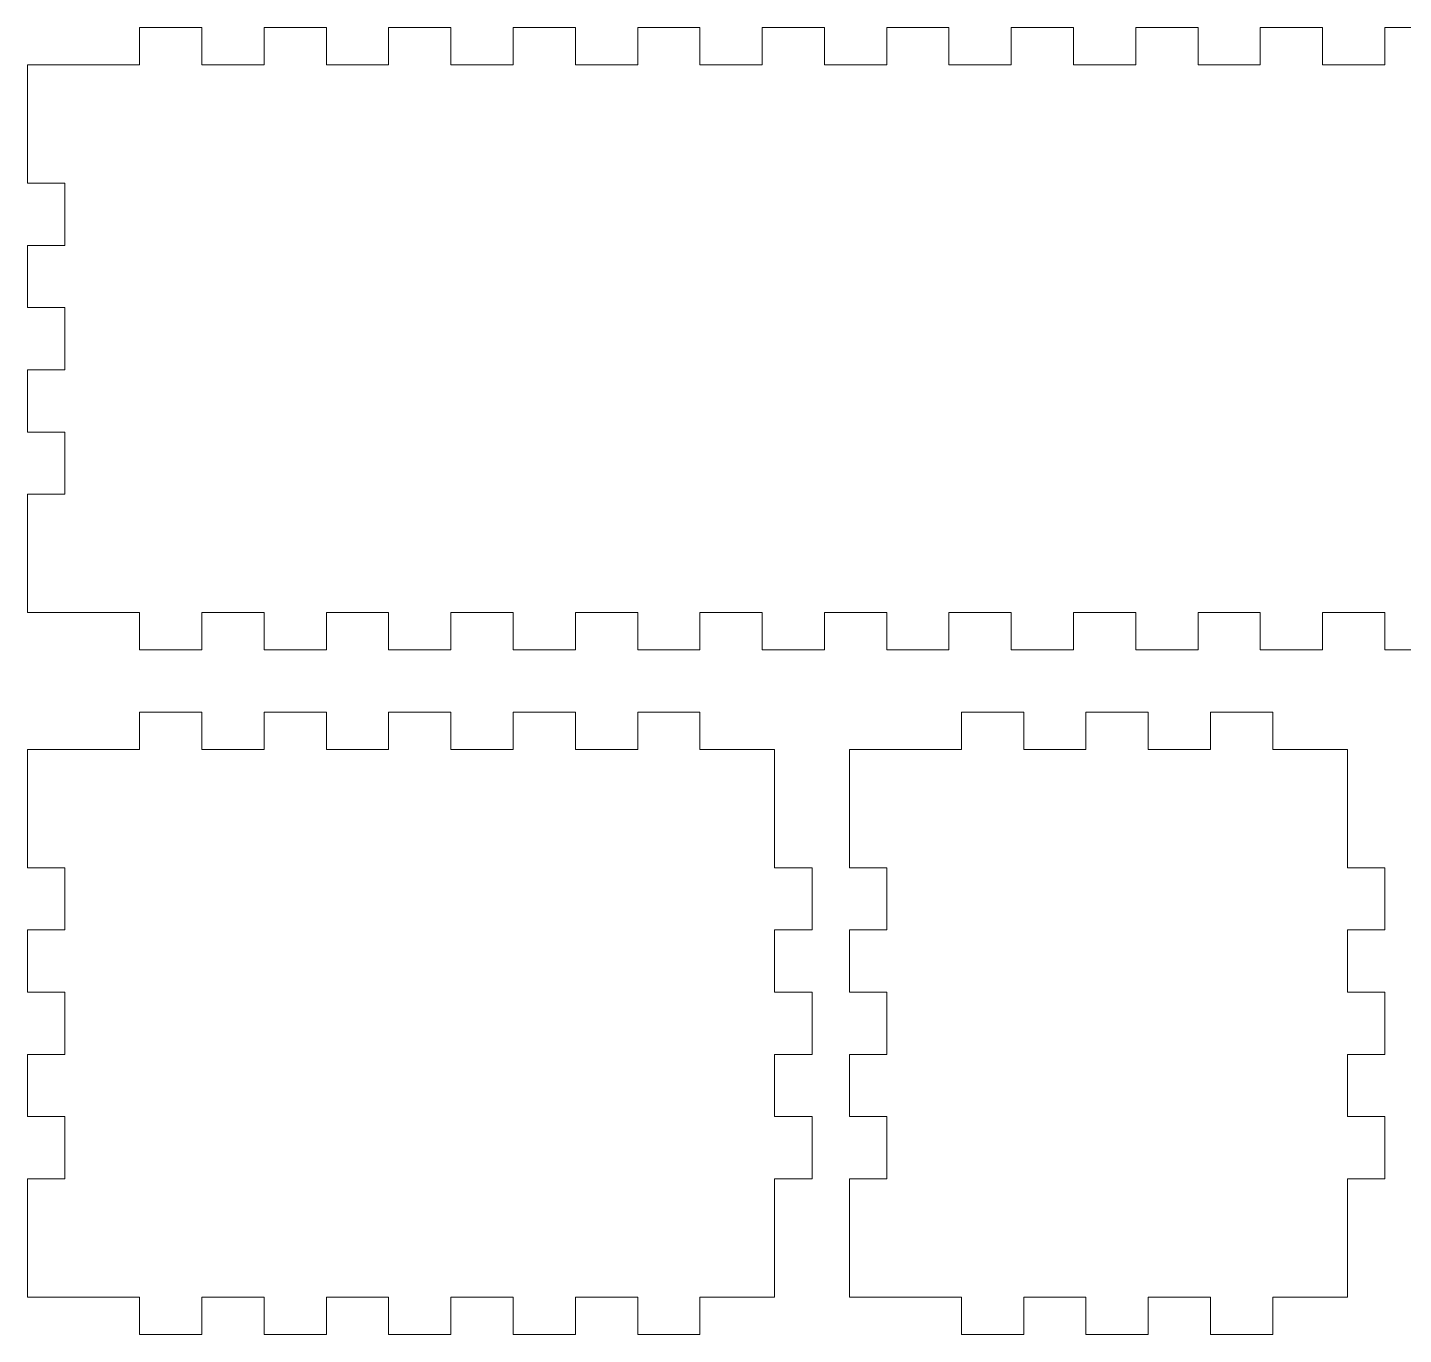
# Model space of a CAD drawing. Header units: centimetres. Extents: x -16 to 372, y -89 to 17.
# Drawn here: x -6.99 to 4.06, y 2.65 to 13.15 of the extents above; entities that cross this region are included whole.
import ezdxf

# ---------------------------------------------------------------- set-up
doc = ezdxf.new("R2010")
doc.units = ezdxf.units.CM
doc.header["$MEASUREMENT"] = 0
doc.layers.add('Capa 1', color=7, linetype='Continuous')

msp = doc.modelspace()

# ---------------------------------------------------------------- linework, layer by layer
at = {"layer": 'Capa 1', "color": 5, "lineweight": 9}
for points, knots in [([(-6.98762, 8.45257), (-6.98762, 8.45257), (-6.33762, 8.45257), (-6.33762, 8.45257), (-6.33762, 8.45257), (-6.33762, 8.45257), (-6.08762, 8.45257), (-6.08762, 8.45257), (-6.08762, 8.45257), (-6.08762, 8.45257), (-6.08762, 8.15257), (-6.08762, 8.15257), (-6.08762, 8.15257), (-6.08762, 8.15257), (-5.58762, 8.15257), (-5.58762, 8.15257), (-5.58762, 8.15257), (-5.58762, 8.15257), (-5.58762, 8.45257), (-5.58762, 8.45257), (-5.58762, 8.45257), (-5.58762, 8.45257), (-5.33762, 8.45257), (-5.33762, 8.45257), (-5.33762, 8.45257), (-5.33762, 8.45257), (-5.08762, 8.45257), (-5.08762, 8.45257), (-5.08762, 8.45257), (-5.08762, 8.45257), (-5.08762, 8.15257), (-5.08762, 8.15257), (-5.08762, 8.15257), (-5.08762, 8.15257), (-4.58762, 8.15257), (-4.58762, 8.15257), (-4.58762, 8.15257), (-4.58762, 8.15257), (-4.58762, 8.45257), (-4.58762, 8.45257), (-4.58762, 8.45257), (-4.58762, 8.45257), (-4.33762, 8.45257), (-4.33762, 8.45257), (-4.33762, 8.45257), (-4.33762, 8.45257), (-4.08762, 8.45257), (-4.08762, 8.45257), (-4.08762, 8.45257), (-4.08762, 8.45257), (-4.08762, 8.15257), (-4.08762, 8.15257), (-4.08762, 8.15257), (-4.08762, 8.15257), (-3.58762, 8.15257), (-3.58762, 8.15257), (-3.58762, 8.15257), (-3.58762, 8.15257), (-3.58762, 8.45257), (-3.58762, 8.45257), (-3.58762, 8.45257), (-3.58762, 8.45257), (-3.33762, 8.45257), (-3.33762, 8.45257), (-3.33762, 8.45257), (-3.33762, 8.45257), (-3.08762, 8.45257), (-3.08762, 8.45257), (-3.08762, 8.45257), (-3.08762, 8.45257), (-3.08762, 8.15257), (-3.08762, 8.15257), (-3.08762, 8.15257), (-3.08762, 8.15257), (-2.58762, 8.15257), (-2.58762, 8.15257), (-2.58762, 8.15257), (-2.58762, 8.15257), (-2.58762, 8.45257), (-2.58762, 8.45257), (-2.58762, 8.45257), (-2.58762, 8.45257), (-2.33762, 8.45257), (-2.33762, 8.45257), (-2.33762, 8.45257), (-2.33762, 8.45257), (-2.08762, 8.45257), (-2.08762, 8.45257), (-2.08762, 8.45257), (-2.08762, 8.45257), (-2.08762, 8.15257), (-2.08762, 8.15257), (-2.08762, 8.15257), (-2.08762, 8.15257), (-1.58762, 8.15257), (-1.58762, 8.15257), (-1.58762, 8.15257), (-1.58762, 8.15257), (-1.58762, 8.45257), (-1.58762, 8.45257), (-1.58762, 8.45257), (-1.58762, 8.45257), (-1.33762, 8.45257), (-1.33762, 8.45257), (-1.33762, 8.45257), (-1.33762, 8.45257), (-1.08762, 8.45257), (-1.08762, 8.45257), (-1.08762, 8.45257), (-1.08762, 8.45257), (-1.08762, 8.15257), (-1.08762, 8.15257), (-1.08762, 8.15257), (-1.08762, 8.15257), (-0.58762, 8.15257), (-0.58762, 8.15257), (-0.58762, 8.15257), (-0.58762, 8.15257), (-0.58762, 8.45257), (-0.58762, 8.45257), (-0.58762, 8.45257), (-0.58762, 8.45257), (-0.33762, 8.45257), (-0.33762, 8.45257), (-0.33762, 8.45257), (-0.33762, 8.45257), (-0.08762, 8.45257), (-0.08762, 8.45257), (-0.08762, 8.45257), (-0.08762, 8.45257), (-0.08762, 8.15257), (-0.08762, 8.15257), (-0.08762, 8.15257), (-0.08762, 8.15257), (0.41238, 8.15257), (0.41238, 8.15257), (0.41238, 8.15257), (0.41238, 8.15257), (0.41238, 8.45257), (0.41238, 8.45257), (0.41238, 8.45257), (0.41238, 8.45257), (0.66238, 8.45257), (0.66238, 8.45257), (0.66238, 8.45257), (0.66238, 8.45257), (0.91238, 8.45257), (0.91238, 8.45257), (0.91238, 8.45257), (0.91238, 8.45257), (0.91238, 8.15257), (0.91238, 8.15257), (0.91238, 8.15257), (0.91238, 8.15257), (1.41238, 8.15257), (1.41238, 8.15257), (1.41238, 8.15257), (1.41238, 8.15257), (1.41238, 8.45257), (1.41238, 8.45257), (1.41238, 8.45257), (1.41238, 8.45257), (1.66238, 8.45257), (1.66238, 8.45257), (1.66238, 8.45257), (1.66238, 8.45257), (1.91238, 8.45257), (1.91238, 8.45257), (1.91238, 8.45257), (1.91238, 8.45257), (1.91238, 8.15257), (1.91238, 8.15257), (1.91238, 8.15257), (1.91238, 8.15257), (2.41238, 8.15257), (2.41238, 8.15257), (2.41238, 8.15257), (2.41238, 8.15257), (2.41238, 8.45257), (2.41238, 8.45257), (2.41238, 8.45257), (2.41238, 8.45257), (2.66238, 8.45257), (2.66238, 8.45257), (2.66238, 8.45257), (2.66238, 8.45257), (2.91238, 8.45257), (2.91238, 8.45257), (2.91238, 8.45257), (2.91238, 8.45257), (2.91238, 8.15257), (2.91238, 8.15257), (2.91238, 8.15257), (2.91238, 8.15257), (3.41238, 8.15257), (3.41238, 8.15257), (3.41238, 8.15257), (3.41238, 8.15257), (3.41238, 8.45257), (3.41238, 8.45257), (3.41238, 8.45257), (3.41238, 8.45257), (3.66238, 8.45257), (3.66238, 8.45257), (3.66238, 8.45257), (3.66238, 8.45257), (3.91238, 8.45257), (3.91238, 8.45257), (3.91238, 8.45257), (3.91238, 8.45257), (3.91238, 8.15257), (3.91238, 8.15257), (3.91238, 8.15257), (3.91238, 8.15257), (4.41238, 8.15257), (4.41238, 8.15257), (4.41238, 8.15257), (4.41238, 8.15257), (4.41238, 8.45257), (4.41238, 8.45257), (4.41238, 8.45257), (4.41238, 8.45257), (4.66238, 8.45257), (4.66238, 8.45257), (4.66238, 8.45257), (4.66238, 8.45257), (4.91238, 8.45257), (4.91238, 8.45257), (4.91238, 8.45257), (4.91238, 8.45257), (4.91238, 8.15257), (4.91238, 8.15257), (4.91238, 8.15257), (4.91238, 8.15257), (5.41238, 8.15257), (5.41238, 8.15257), (5.41238, 8.15257), (5.41238, 8.15257), (5.41238, 8.45257), (5.41238, 8.45257), (5.41238, 8.45257), (5.41238, 8.45257), (5.66238, 8.45257), (5.66238, 8.45257), (5.66238, 8.45257), (5.66238, 8.45257), (5.91238, 8.45257), (5.91238, 8.45257), (5.91238, 8.45257), (5.91238, 8.45257), (5.91238, 8.15257), (5.91238, 8.15257), (5.91238, 8.15257), (5.91238, 8.15257), (6.41238, 8.15257), (6.41238, 8.15257), (6.41238, 8.15257), (6.41238, 8.15257), (6.41238, 8.45257), (6.41238, 8.45257), (6.41238, 8.45257), (6.41238, 8.45257), (6.66238, 8.45257), (6.66238, 8.45257), (6.66238, 8.45257), (6.66238, 8.45257), (7.01238, 8.45257), (7.01238, 8.45257), (7.01238, 8.45257), (7.01238, 8.45257), (7.01238, 9.15257), (7.01238, 9.15257), (7.01238, 9.15257), (7.01238, 9.15257), (7.01238, 9.40257), (7.01238, 9.40257), (7.01238, 9.40257), (7.01238, 9.40257), (7.31238, 9.40257), (7.31238, 9.40257), (7.31238, 9.40257), (7.31238, 9.40257), (7.31238, 9.90257), (7.31238, 9.90257), (7.31238, 9.90257), (7.31238, 9.90257), (7.01238, 9.90257), (7.01238, 9.90257), (7.01238, 9.90257), (7.01238, 9.90257), (7.01238, 10.15257), (7.01238, 10.15257), (7.01238, 10.15257), (7.01238, 10.15257), (7.01238, 10.40257), (7.01238, 10.40257), (7.01238, 10.40257), (7.01238, 10.40257), (7.31238, 10.40257), (7.31238, 10.40257), (7.31238, 10.40257), (7.31238, 10.40257), (7.31238, 10.90257), (7.31238, 10.90257), (7.31238, 10.90257), (7.31238, 10.90257), (7.01238, 10.90257), (7.01238, 10.90257), (7.01238, 10.90257), (7.01238, 10.90257), (7.01238, 11.15257), (7.01238, 11.15257), (7.01238, 11.15257), (7.01238, 11.15257), (7.01238, 11.40257), (7.01238, 11.40257), (7.01238, 11.40257), (7.01238, 11.40257), (7.31238, 11.40257), (7.31238, 11.40257), (7.31238, 11.40257), (7.31238, 11.40257), (7.31238, 11.90257), (7.31238, 11.90257), (7.31238, 11.90257), (7.31238, 11.90257), (7.01238, 11.90257), (7.01238, 11.90257), (7.01238, 11.90257), (7.01238, 11.90257), (7.01238, 12.15257), (7.01238, 12.15257), (7.01238, 12.15257), (7.01238, 12.15257), (7.01238, 12.85257), (7.01238, 12.85257), (7.01238, 12.85257), (7.01238, 12.85257), (6.66238, 12.85257), (6.66238, 12.85257), (6.66238, 12.85257), (6.66238, 12.85257), (6.41238, 12.85257), (6.41238, 12.85257), (6.41238, 12.85257), (6.41238, 12.85257), (6.41238, 13.15257), (6.41238, 13.15257), (6.41238, 13.15257), (6.41238, 13.15257), (5.91238, 13.15257), (5.91238, 13.15257), (5.91238, 13.15257), (5.91238, 13.15257), (5.91238, 12.85257), (5.91238, 12.85257), (5.91238, 12.85257), (5.91238, 12.85257), (5.66238, 12.85257), (5.66238, 12.85257), (5.66238, 12.85257), (5.66238, 12.85257), (5.41238, 12.85257), (5.41238, 12.85257), (5.41238, 12.85257), (5.41238, 12.85257), (5.41238, 13.15257), (5.41238, 13.15257), (5.41238, 13.15257), (5.41238, 13.15257), (4.91238, 13.15257), (4.91238, 13.15257), (4.91238, 13.15257), (4.91238, 13.15257), (4.91238, 12.85257), (4.91238, 12.85257), (4.91238, 12.85257), (4.91238, 12.85257), (4.66238, 12.85257), (4.66238, 12.85257), (4.66238, 12.85257), (4.66238, 12.85257), (4.41238, 12.85257), (4.41238, 12.85257), (4.41238, 12.85257), (4.41238, 12.85257), (4.41238, 13.15257), (4.41238, 13.15257), (4.41238, 13.15257), (4.41238, 13.15257), (3.91238, 13.15257), (3.91238, 13.15257), (3.91238, 13.15257), (3.91238, 13.15257), (3.91238, 12.85257), (3.91238, 12.85257), (3.91238, 12.85257), (3.91238, 12.85257), (3.66238, 12.85257), (3.66238, 12.85257), (3.66238, 12.85257), (3.66238, 12.85257), (3.41238, 12.85257), (3.41238, 12.85257), (3.41238, 12.85257), (3.41238, 12.85257), (3.41238, 13.15257), (3.41238, 13.15257), (3.41238, 13.15257), (3.41238, 13.15257), (2.91238, 13.15257), (2.91238, 13.15257), (2.91238, 13.15257), (2.91238, 13.15257), (2.91238, 12.85257), (2.91238, 12.85257), (2.91238, 12.85257), (2.91238, 12.85257), (2.66238, 12.85257), (2.66238, 12.85257), (2.66238, 12.85257), (2.66238, 12.85257), (2.41238, 12.85257), (2.41238, 12.85257), (2.41238, 12.85257), (2.41238, 12.85257), (2.41238, 13.15257), (2.41238, 13.15257), (2.41238, 13.15257), (2.41238, 13.15257), (1.91238, 13.15257), (1.91238, 13.15257), (1.91238, 13.15257), (1.91238, 13.15257), (1.91238, 12.85257), (1.91238, 12.85257), (1.91238, 12.85257), (1.91238, 12.85257), (1.66238, 12.85257), (1.66238, 12.85257), (1.66238, 12.85257), (1.66238, 12.85257), (1.41238, 12.85257), (1.41238, 12.85257), (1.41238, 12.85257), (1.41238, 12.85257), (1.41238, 13.15257), (1.41238, 13.15257), (1.41238, 13.15257), (1.41238, 13.15257), (0.91238, 13.15257), (0.91238, 13.15257), (0.91238, 13.15257), (0.91238, 13.15257), (0.91238, 12.85257), (0.91238, 12.85257), (0.91238, 12.85257), (0.91238, 12.85257), (0.66238, 12.85257), (0.66238, 12.85257), (0.66238, 12.85257), (0.66238, 12.85257), (0.41238, 12.85257), (0.41238, 12.85257), (0.41238, 12.85257), (0.41238, 12.85257), (0.41238, 13.15257), (0.41238, 13.15257), (0.41238, 13.15257), (0.41238, 13.15257), (-0.08762, 13.15257), (-0.08762, 13.15257), (-0.08762, 13.15257), (-0.08762, 13.15257), (-0.08762, 12.85257), (-0.08762, 12.85257), (-0.08762, 12.85257), (-0.08762, 12.85257), (-0.33762, 12.85257), (-0.33762, 12.85257), (-0.33762, 12.85257), (-0.33762, 12.85257), (-0.58762, 12.85257), (-0.58762, 12.85257), (-0.58762, 12.85257), (-0.58762, 12.85257), (-0.58762, 13.15257), (-0.58762, 13.15257), (-0.58762, 13.15257), (-0.58762, 13.15257), (-1.08762, 13.15257), (-1.08762, 13.15257), (-1.08762, 13.15257), (-1.08762, 13.15257), (-1.08762, 12.85257), (-1.08762, 12.85257), (-1.08762, 12.85257), (-1.08762, 12.85257), (-1.33762, 12.85257), (-1.33762, 12.85257), (-1.33762, 12.85257), (-1.33762, 12.85257), (-1.58762, 12.85257), (-1.58762, 12.85257), (-1.58762, 12.85257), (-1.58762, 12.85257), (-1.58762, 13.15257), (-1.58762, 13.15257), (-1.58762, 13.15257), (-1.58762, 13.15257), (-2.08762, 13.15257), (-2.08762, 13.15257), (-2.08762, 13.15257), (-2.08762, 13.15257), (-2.08762, 12.85257), (-2.08762, 12.85257), (-2.08762, 12.85257), (-2.08762, 12.85257), (-2.33762, 12.85257), (-2.33762, 12.85257), (-2.33762, 12.85257), (-2.33762, 12.85257), (-2.58762, 12.85257), (-2.58762, 12.85257), (-2.58762, 12.85257), (-2.58762, 12.85257), (-2.58762, 13.15257), (-2.58762, 13.15257), (-2.58762, 13.15257), (-2.58762, 13.15257), (-3.08762, 13.15257), (-3.08762, 13.15257), (-3.08762, 13.15257), (-3.08762, 13.15257), (-3.08762, 12.85257), (-3.08762, 12.85257), (-3.08762, 12.85257), (-3.08762, 12.85257), (-3.33762, 12.85257), (-3.33762, 12.85257), (-3.33762, 12.85257), (-3.33762, 12.85257), (-3.58762, 12.85257), (-3.58762, 12.85257), (-3.58762, 12.85257), (-3.58762, 12.85257), (-3.58762, 13.15257), (-3.58762, 13.15257), (-3.58762, 13.15257), (-3.58762, 13.15257), (-4.08762, 13.15257), (-4.08762, 13.15257), (-4.08762, 13.15257), (-4.08762, 13.15257), (-4.08762, 12.85257), (-4.08762, 12.85257), (-4.08762, 12.85257), (-4.08762, 12.85257), (-4.33762, 12.85257), (-4.33762, 12.85257), (-4.33762, 12.85257), (-4.33762, 12.85257), (-4.58762, 12.85257), (-4.58762, 12.85257), (-4.58762, 12.85257), (-4.58762, 12.85257), (-4.58762, 13.15257), (-4.58762, 13.15257), (-4.58762, 13.15257), (-4.58762, 13.15257), (-5.08762, 13.15257), (-5.08762, 13.15257), (-5.08762, 13.15257), (-5.08762, 13.15257), (-5.08762, 12.85257), (-5.08762, 12.85257), (-5.08762, 12.85257), (-5.08762, 12.85257), (-5.33762, 12.85257), (-5.33762, 12.85257), (-5.33762, 12.85257), (-5.33762, 12.85257), (-5.58762, 12.85257), (-5.58762, 12.85257), (-5.58762, 12.85257), (-5.58762, 12.85257), (-5.58762, 13.15257), (-5.58762, 13.15257), (-5.58762, 13.15257), (-5.58762, 13.15257), (-6.08762, 13.15257), (-6.08762, 13.15257), (-6.08762, 13.15257), (-6.08762, 13.15257), (-6.08762, 12.85257), (-6.08762, 12.85257), (-6.08762, 12.85257), (-6.08762, 12.85257), (-6.33762, 12.85257), (-6.33762, 12.85257), (-6.33762, 12.85257), (-6.33762, 12.85257), (-6.98762, 12.85257), (-6.98762, 12.85257), (-6.98762, 12.85257), (-6.98762, 12.85257), (-6.98762, 12.15257), (-6.98762, 12.15257), (-6.98762, 12.15257), (-6.98762, 12.15257), (-6.98762, 11.90257), (-6.98762, 11.90257), (-6.98762, 11.90257), (-6.98762, 11.90257), (-6.68762, 11.90257), (-6.68762, 11.90257), (-6.68762, 11.90257), (-6.68762, 11.90257), (-6.68762, 11.40257), (-6.68762, 11.40257), (-6.68762, 11.40257), (-6.68762, 11.40257), (-6.98762, 11.40257), (-6.98762, 11.40257), (-6.98762, 11.40257), (-6.98762, 11.40257), (-6.98762, 11.15257), (-6.98762, 11.15257), (-6.98762, 11.15257), (-6.98762, 11.15257), (-6.98762, 10.90257), (-6.98762, 10.90257), (-6.98762, 10.90257), (-6.98762, 10.90257), (-6.68762, 10.90257), (-6.68762, 10.90257), (-6.68762, 10.90257), (-6.68762, 10.90257), (-6.68762, 10.40257), (-6.68762, 10.40257), (-6.68762, 10.40257), (-6.68762, 10.40257), (-6.98762, 10.40257), (-6.98762, 10.40257), (-6.98762, 10.40257), (-6.98762, 10.40257), (-6.98762, 10.15257), (-6.98762, 10.15257), (-6.98762, 10.15257), (-6.98762, 10.15257), (-6.98762, 9.90257), (-6.98762, 9.90257), (-6.98762, 9.90257), (-6.98762, 9.90257), (-6.68762, 9.90257), (-6.68762, 9.90257), (-6.68762, 9.90257), (-6.68762, 9.90257), (-6.68762, 9.40257), (-6.68762, 9.40257), (-6.68762, 9.40257), (-6.68762, 9.40257), (-6.98762, 9.40257), (-6.98762, 9.40257), (-6.98762, 9.40257), (-6.98762, 9.40257), (-6.98762, 9.15257), (-6.98762, 9.15257), (-6.98762, 9.15257), (-6.98762, 9.15257), (-6.98762, 8.45257), (-6.98762, 8.45257)], [0, 0, 0, 0, 0.00591716, 0.00591716, 0.00591716, 0.00591716, 0.01183432, 0.01183432, 0.01183432, 0.01183432, 0.01775148, 0.01775148, 0.01775148, 0.01775148, 0.02366864, 0.02366864, 0.02366864, 0.02366864, 0.0295858, 0.0295858, 0.0295858, 0.0295858, 0.03550296, 0.03550296, 0.03550296, 0.03550296, 0.04142012, 0.04142012, 0.04142012, 0.04142012, 0.04733728, 0.04733728, 0.04733728, 0.04733728, 0.05325444, 0.05325444, 0.05325444, 0.05325444, 0.0591716, 0.0591716, 0.0591716, 0.0591716, 0.06508876, 0.06508876, 0.06508876, 0.06508876, 0.07100592, 0.07100592, 0.07100592, 0.07100592, 0.07692308, 0.07692308, 0.07692308, 0.07692308, 0.08284024, 0.08284024, 0.08284024, 0.08284024, 0.0887574, 0.0887574, 0.0887574, 0.0887574, 0.09467456, 0.09467456, 0.09467456, 0.09467456, 0.10059172, 0.10059172, 0.10059172, 0.10059172, 0.10650888, 0.10650888, 0.10650888, 0.10650888, 0.11242604, 0.11242604, 0.11242604, 0.11242604, 0.1183432, 0.1183432, 0.1183432, 0.1183432, 0.12426036, 0.12426036, 0.12426036, 0.12426036, 0.13017751, 0.13017751, 0.13017751, 0.13017751, 0.13609467, 0.13609467, 0.13609467, 0.13609467, 0.14201183, 0.14201183, 0.14201183, 0.14201183, 0.14792899, 0.14792899, 0.14792899, 0.14792899, 0.15384615, 0.15384615, 0.15384615, 0.15384615, 0.15976331, 0.15976331, 0.15976331, 0.15976331, 0.16568047, 0.16568047, 0.16568047, 0.16568047, 0.17159763, 0.17159763, 0.17159763, 0.17159763, 0.17751479, 0.17751479, 0.17751479, 0.17751479, 0.18343195, 0.18343195, 0.18343195, 0.18343195, 0.18934911, 0.18934911, 0.18934911, 0.18934911, 0.19526627, 0.19526627, 0.19526627, 0.19526627, 0.20118343, 0.20118343, 0.20118343, 0.20118343, 0.20710059, 0.20710059, 0.20710059, 0.20710059, 0.21301775, 0.21301775, 0.21301775, 0.21301775, 0.21893491, 0.21893491, 0.21893491, 0.21893491, 0.22485207, 0.22485207, 0.22485207, 0.22485207, 0.23076923, 0.23076923, 0.23076923, 0.23076923, 0.23668639, 0.23668639, 0.23668639, 0.23668639, 0.24260355, 0.24260355, 0.24260355, 0.24260355, 0.24852071, 0.24852071, 0.24852071, 0.24852071, 0.25443787, 0.25443787, 0.25443787, 0.25443787, 0.26035503, 0.26035503, 0.26035503, 0.26035503, 0.26627219, 0.26627219, 0.26627219, 0.26627219, 0.27218935, 0.27218935, 0.27218935, 0.27218935, 0.27810651, 0.27810651, 0.27810651, 0.27810651, 0.28402367, 0.28402367, 0.28402367, 0.28402367, 0.28994083, 0.28994083, 0.28994083, 0.28994083, 0.29585799, 0.29585799, 0.29585799, 0.29585799, 0.30177515, 0.30177515, 0.30177515, 0.30177515, 0.30769231, 0.30769231, 0.30769231, 0.30769231, 0.31360947, 0.31360947, 0.31360947, 0.31360947, 0.31952663, 0.31952663, 0.31952663, 0.31952663, 0.32544379, 0.32544379, 0.32544379, 0.32544379, 0.33136095, 0.33136095, 0.33136095, 0.33136095, 0.33727811, 0.33727811, 0.33727811, 0.33727811, 0.34319527, 0.34319527, 0.34319527, 0.34319527, 0.34911243, 0.34911243, 0.34911243, 0.34911243, 0.35502959, 0.35502959, 0.35502959, 0.35502959, 0.36094675, 0.36094675, 0.36094675, 0.36094675, 0.36686391, 0.36686391, 0.36686391, 0.36686391, 0.37278107, 0.37278107, 0.37278107, 0.37278107, 0.37869822, 0.37869822, 0.37869822, 0.37869822, 0.38461538, 0.38461538, 0.38461538, 0.38461538, 0.39053254, 0.39053254, 0.39053254, 0.39053254, 0.3964497, 0.3964497, 0.3964497, 0.3964497, 0.40236686, 0.40236686, 0.40236686, 0.40236686, 0.40828402, 0.40828402, 0.40828402, 0.40828402, 0.41420118, 0.41420118, 0.41420118, 0.41420118, 0.42011834, 0.42011834, 0.42011834, 0.42011834, 0.4260355, 0.4260355, 0.4260355, 0.4260355, 0.43195266, 0.43195266, 0.43195266, 0.43195266, 0.43786982, 0.43786982, 0.43786982, 0.43786982, 0.44378698, 0.44378698, 0.44378698, 0.44378698, 0.44970414, 0.44970414, 0.44970414, 0.44970414, 0.4556213, 0.4556213, 0.4556213, 0.4556213, 0.46153846, 0.46153846, 0.46153846, 0.46153846, 0.46745562, 0.46745562, 0.46745562, 0.46745562, 0.47337278, 0.47337278, 0.47337278, 0.47337278, 0.47928994, 0.47928994, 0.47928994, 0.47928994, 0.4852071, 0.4852071, 0.4852071, 0.4852071, 0.49112426, 0.49112426, 0.49112426, 0.49112426, 0.49704142, 0.49704142, 0.49704142, 0.49704142, 0.50295858, 0.50295858, 0.50295858, 0.50295858, 0.50887574, 0.50887574, 0.50887574, 0.50887574, 0.5147929, 0.5147929, 0.5147929, 0.5147929, 0.52071006, 0.52071006, 0.52071006, 0.52071006, 0.52662722, 0.52662722, 0.52662722, 0.52662722, 0.53254438, 0.53254438, 0.53254438, 0.53254438, 0.53846154, 0.53846154, 0.53846154, 0.53846154, 0.5443787, 0.5443787, 0.5443787, 0.5443787, 0.55029586, 0.55029586, 0.55029586, 0.55029586, 0.55621302, 0.55621302, 0.55621302, 0.55621302, 0.56213018, 0.56213018, 0.56213018, 0.56213018, 0.56804734, 0.56804734, 0.56804734, 0.56804734, 0.5739645, 0.5739645, 0.5739645, 0.5739645, 0.57988166, 0.57988166, 0.57988166, 0.57988166, 0.58579882, 0.58579882, 0.58579882, 0.58579882, 0.59171598, 0.59171598, 0.59171598, 0.59171598, 0.59763314, 0.59763314, 0.59763314, 0.59763314, 0.6035503, 0.6035503, 0.6035503, 0.6035503, 0.60946746, 0.60946746, 0.60946746, 0.60946746, 0.61538462, 0.61538462, 0.61538462, 0.61538462, 0.62130178, 0.62130178, 0.62130178, 0.62130178, 0.62721893, 0.62721893, 0.62721893, 0.62721893, 0.63313609, 0.63313609, 0.63313609, 0.63313609, 0.63905325, 0.63905325, 0.63905325, 0.63905325, 0.64497041, 0.64497041, 0.64497041, 0.64497041, 0.65088757, 0.65088757, 0.65088757, 0.65088757, 0.65680473, 0.65680473, 0.65680473, 0.65680473, 0.66272189, 0.66272189, 0.66272189, 0.66272189, 0.66863905, 0.66863905, 0.66863905, 0.66863905, 0.67455621, 0.67455621, 0.67455621, 0.67455621, 0.68047337, 0.68047337, 0.68047337, 0.68047337, 0.68639053, 0.68639053, 0.68639053, 0.68639053, 0.69230769, 0.69230769, 0.69230769, 0.69230769, 0.69822485, 0.69822485, 0.69822485, 0.69822485, 0.70414201, 0.70414201, 0.70414201, 0.70414201, 0.71005917, 0.71005917, 0.71005917, 0.71005917, 0.71597633, 0.71597633, 0.71597633, 0.71597633, 0.72189349, 0.72189349, 0.72189349, 0.72189349, 0.72781065, 0.72781065, 0.72781065, 0.72781065, 0.73372781, 0.73372781, 0.73372781, 0.73372781, 0.73964497, 0.73964497, 0.73964497, 0.73964497, 0.74556213, 0.74556213, 0.74556213, 0.74556213, 0.75147929, 0.75147929, 0.75147929, 0.75147929, 0.75739645, 0.75739645, 0.75739645, 0.75739645, 0.76331361, 0.76331361, 0.76331361, 0.76331361, 0.76923077, 0.76923077, 0.76923077, 0.76923077, 0.77514793, 0.77514793, 0.77514793, 0.77514793, 0.78106509, 0.78106509, 0.78106509, 0.78106509, 0.78698225, 0.78698225, 0.78698225, 0.78698225, 0.79289941, 0.79289941, 0.79289941, 0.79289941, 0.79881657, 0.79881657, 0.79881657, 0.79881657, 0.80473373, 0.80473373, 0.80473373, 0.80473373, 0.81065089, 0.81065089, 0.81065089, 0.81065089, 0.81656805, 0.81656805, 0.81656805, 0.81656805, 0.82248521, 0.82248521, 0.82248521, 0.82248521, 0.82840237, 0.82840237, 0.82840237, 0.82840237, 0.83431953, 0.83431953, 0.83431953, 0.83431953, 0.84023669, 0.84023669, 0.84023669, 0.84023669, 0.84615385, 0.84615385, 0.84615385, 0.84615385, 0.85207101, 0.85207101, 0.85207101, 0.85207101, 0.85798817, 0.85798817, 0.85798817, 0.85798817, 0.86390533, 0.86390533, 0.86390533, 0.86390533, 0.86982249, 0.86982249, 0.86982249, 0.86982249, 0.87573964, 0.87573964, 0.87573964, 0.87573964, 0.8816568, 0.8816568, 0.8816568, 0.8816568, 0.88757396, 0.88757396, 0.88757396, 0.88757396, 0.89349112, 0.89349112, 0.89349112, 0.89349112, 0.89940828, 0.89940828, 0.89940828, 0.89940828, 0.90532544, 0.90532544, 0.90532544, 0.90532544, 0.9112426, 0.9112426, 0.9112426, 0.9112426, 0.91715976, 0.91715976, 0.91715976, 0.91715976, 0.92307692, 0.92307692, 0.92307692, 0.92307692, 0.92899408, 0.92899408, 0.92899408, 0.92899408, 0.93491124, 0.93491124, 0.93491124, 0.93491124, 0.9408284, 0.9408284, 0.9408284, 0.9408284, 0.94674556, 0.94674556, 0.94674556, 0.94674556, 0.95266272, 0.95266272, 0.95266272, 0.95266272, 0.95857988, 0.95857988, 0.95857988, 0.95857988, 0.96449704, 0.96449704, 0.96449704, 0.96449704, 0.9704142, 0.9704142, 0.9704142, 0.9704142, 0.97633136, 0.97633136, 0.97633136, 0.97633136, 0.98224852, 0.98224852, 0.98224852, 0.98224852, 0.98816568, 0.98816568, 0.98816568, 0.98816568, 1, 1, 1, 1]), ([(-6.98762, 2.95257), (-6.98762, 2.95257), (-6.33762, 2.95257), (-6.33762, 2.95257), (-6.33762, 2.95257), (-6.33762, 2.95257), (-6.08762, 2.95257), (-6.08762, 2.95257), (-6.08762, 2.95257), (-6.08762, 2.95257), (-6.08762, 2.65257), (-6.08762, 2.65257), (-6.08762, 2.65257), (-6.08762, 2.65257), (-5.58762, 2.65257), (-5.58762, 2.65257), (-5.58762, 2.65257), (-5.58762, 2.65257), (-5.58762, 2.95257), (-5.58762, 2.95257), (-5.58762, 2.95257), (-5.58762, 2.95257), (-5.33762, 2.95257), (-5.33762, 2.95257), (-5.33762, 2.95257), (-5.33762, 2.95257), (-5.08762, 2.95257), (-5.08762, 2.95257), (-5.08762, 2.95257), (-5.08762, 2.95257), (-5.08762, 2.65257), (-5.08762, 2.65257), (-5.08762, 2.65257), (-5.08762, 2.65257), (-4.58762, 2.65257), (-4.58762, 2.65257), (-4.58762, 2.65257), (-4.58762, 2.65257), (-4.58762, 2.95257), (-4.58762, 2.95257), (-4.58762, 2.95257), (-4.58762, 2.95257), (-4.33762, 2.95257), (-4.33762, 2.95257), (-4.33762, 2.95257), (-4.33762, 2.95257), (-4.08762, 2.95257), (-4.08762, 2.95257), (-4.08762, 2.95257), (-4.08762, 2.95257), (-4.08762, 2.65257), (-4.08762, 2.65257), (-4.08762, 2.65257), (-4.08762, 2.65257), (-3.58762, 2.65257), (-3.58762, 2.65257), (-3.58762, 2.65257), (-3.58762, 2.65257), (-3.58762, 2.95257), (-3.58762, 2.95257), (-3.58762, 2.95257), (-3.58762, 2.95257), (-3.33762, 2.95257), (-3.33762, 2.95257), (-3.33762, 2.95257), (-3.33762, 2.95257), (-3.08762, 2.95257), (-3.08762, 2.95257), (-3.08762, 2.95257), (-3.08762, 2.95257), (-3.08762, 2.65257), (-3.08762, 2.65257), (-3.08762, 2.65257), (-3.08762, 2.65257), (-2.58762, 2.65257), (-2.58762, 2.65257), (-2.58762, 2.65257), (-2.58762, 2.65257), (-2.58762, 2.95257), (-2.58762, 2.95257), (-2.58762, 2.95257), (-2.58762, 2.95257), (-2.33762, 2.95257), (-2.33762, 2.95257), (-2.33762, 2.95257), (-2.33762, 2.95257), (-2.08762, 2.95257), (-2.08762, 2.95257), (-2.08762, 2.95257), (-2.08762, 2.95257), (-2.08762, 2.65257), (-2.08762, 2.65257), (-2.08762, 2.65257), (-2.08762, 2.65257), (-1.58762, 2.65257), (-1.58762, 2.65257), (-1.58762, 2.65257), (-1.58762, 2.65257), (-1.58762, 2.95257), (-1.58762, 2.95257), (-1.58762, 2.95257), (-1.58762, 2.95257), (-1.33762, 2.95257), (-1.33762, 2.95257), (-1.33762, 2.95257), (-1.33762, 2.95257), (-0.98762, 2.95257), (-0.98762, 2.95257), (-0.98762, 2.95257), (-0.98762, 2.95257), (-0.98762, 3.65257), (-0.98762, 3.65257), (-0.98762, 3.65257), (-0.98762, 3.65257), (-0.98762, 3.90257), (-0.98762, 3.90257), (-0.98762, 3.90257), (-0.98762, 3.90257), (-0.68762, 3.90257), (-0.68762, 3.90257), (-0.68762, 3.90257), (-0.68762, 3.90257), (-0.68762, 4.40257), (-0.68762, 4.40257), (-0.68762, 4.40257), (-0.68762, 4.40257), (-0.98762, 4.40257), (-0.98762, 4.40257), (-0.98762, 4.40257), (-0.98762, 4.40257), (-0.98762, 4.65257), (-0.98762, 4.65257), (-0.98762, 4.65257), (-0.98762, 4.65257), (-0.98762, 4.90257), (-0.98762, 4.90257), (-0.98762, 4.90257), (-0.98762, 4.90257), (-0.68762, 4.90257), (-0.68762, 4.90257), (-0.68762, 4.90257), (-0.68762, 4.90257), (-0.68762, 5.40257), (-0.68762, 5.40257), (-0.68762, 5.40257), (-0.68762, 5.40257), (-0.98762, 5.40257), (-0.98762, 5.40257), (-0.98762, 5.40257), (-0.98762, 5.40257), (-0.98762, 5.65257), (-0.98762, 5.65257), (-0.98762, 5.65257), (-0.98762, 5.65257), (-0.98762, 5.90257), (-0.98762, 5.90257), (-0.98762, 5.90257), (-0.98762, 5.90257), (-0.68762, 5.90257), (-0.68762, 5.90257), (-0.68762, 5.90257), (-0.68762, 5.90257), (-0.68762, 6.40257), (-0.68762, 6.40257), (-0.68762, 6.40257), (-0.68762, 6.40257), (-0.98762, 6.40257), (-0.98762, 6.40257), (-0.98762, 6.40257), (-0.98762, 6.40257), (-0.98762, 6.65257), (-0.98762, 6.65257), (-0.98762, 6.65257), (-0.98762, 6.65257), (-0.98762, 7.35257), (-0.98762, 7.35257), (-0.98762, 7.35257), (-0.98762, 7.35257), (-1.33762, 7.35257), (-1.33762, 7.35257), (-1.33762, 7.35257), (-1.33762, 7.35257), (-1.58762, 7.35257), (-1.58762, 7.35257), (-1.58762, 7.35257), (-1.58762, 7.35257), (-1.58762, 7.65257), (-1.58762, 7.65257), (-1.58762, 7.65257), (-1.58762, 7.65257), (-2.08762, 7.65257), (-2.08762, 7.65257), (-2.08762, 7.65257), (-2.08762, 7.65257), (-2.08762, 7.35257), (-2.08762, 7.35257), (-2.08762, 7.35257), (-2.08762, 7.35257), (-2.33762, 7.35257), (-2.33762, 7.35257), (-2.33762, 7.35257), (-2.33762, 7.35257), (-2.58762, 7.35257), (-2.58762, 7.35257), (-2.58762, 7.35257), (-2.58762, 7.35257), (-2.58762, 7.65257), (-2.58762, 7.65257), (-2.58762, 7.65257), (-2.58762, 7.65257), (-3.08762, 7.65257), (-3.08762, 7.65257), (-3.08762, 7.65257), (-3.08762, 7.65257), (-3.08762, 7.35257), (-3.08762, 7.35257), (-3.08762, 7.35257), (-3.08762, 7.35257), (-3.33762, 7.35257), (-3.33762, 7.35257), (-3.33762, 7.35257), (-3.33762, 7.35257), (-3.58762, 7.35257), (-3.58762, 7.35257), (-3.58762, 7.35257), (-3.58762, 7.35257), (-3.58762, 7.65257), (-3.58762, 7.65257), (-3.58762, 7.65257), (-3.58762, 7.65257), (-4.08762, 7.65257), (-4.08762, 7.65257), (-4.08762, 7.65257), (-4.08762, 7.65257), (-4.08762, 7.35257), (-4.08762, 7.35257), (-4.08762, 7.35257), (-4.08762, 7.35257), (-4.33762, 7.35257), (-4.33762, 7.35257), (-4.33762, 7.35257), (-4.33762, 7.35257), (-4.58762, 7.35257), (-4.58762, 7.35257), (-4.58762, 7.35257), (-4.58762, 7.35257), (-4.58762, 7.65257), (-4.58762, 7.65257), (-4.58762, 7.65257), (-4.58762, 7.65257), (-5.08762, 7.65257), (-5.08762, 7.65257), (-5.08762, 7.65257), (-5.08762, 7.65257), (-5.08762, 7.35257), (-5.08762, 7.35257), (-5.08762, 7.35257), (-5.08762, 7.35257), (-5.33762, 7.35257), (-5.33762, 7.35257), (-5.33762, 7.35257), (-5.33762, 7.35257), (-5.58762, 7.35257), (-5.58762, 7.35257), (-5.58762, 7.35257), (-5.58762, 7.35257), (-5.58762, 7.65257), (-5.58762, 7.65257), (-5.58762, 7.65257), (-5.58762, 7.65257), (-6.08762, 7.65257), (-6.08762, 7.65257), (-6.08762, 7.65257), (-6.08762, 7.65257), (-6.08762, 7.35257), (-6.08762, 7.35257), (-6.08762, 7.35257), (-6.08762, 7.35257), (-6.33762, 7.35257), (-6.33762, 7.35257), (-6.33762, 7.35257), (-6.33762, 7.35257), (-6.98762, 7.35257), (-6.98762, 7.35257), (-6.98762, 7.35257), (-6.98762, 7.35257), (-6.98762, 6.65257), (-6.98762, 6.65257), (-6.98762, 6.65257), (-6.98762, 6.65257), (-6.98762, 6.40257), (-6.98762, 6.40257), (-6.98762, 6.40257), (-6.98762, 6.40257), (-6.68762, 6.40257), (-6.68762, 6.40257), (-6.68762, 6.40257), (-6.68762, 6.40257), (-6.68762, 5.90257), (-6.68762, 5.90257), (-6.68762, 5.90257), (-6.68762, 5.90257), (-6.98762, 5.90257), (-6.98762, 5.90257), (-6.98762, 5.90257), (-6.98762, 5.90257), (-6.98762, 5.65257), (-6.98762, 5.65257), (-6.98762, 5.65257), (-6.98762, 5.65257), (-6.98762, 5.40257), (-6.98762, 5.40257), (-6.98762, 5.40257), (-6.98762, 5.40257), (-6.68762, 5.40257), (-6.68762, 5.40257), (-6.68762, 5.40257), (-6.68762, 5.40257), (-6.68762, 4.90257), (-6.68762, 4.90257), (-6.68762, 4.90257), (-6.68762, 4.90257), (-6.98762, 4.90257), (-6.98762, 4.90257), (-6.98762, 4.90257), (-6.98762, 4.90257), (-6.98762, 4.65257), (-6.98762, 4.65257), (-6.98762, 4.65257), (-6.98762, 4.65257), (-6.98762, 4.40257), (-6.98762, 4.40257), (-6.98762, 4.40257), (-6.98762, 4.40257), (-6.68762, 4.40257), (-6.68762, 4.40257), (-6.68762, 4.40257), (-6.68762, 4.40257), (-6.68762, 3.90257), (-6.68762, 3.90257), (-6.68762, 3.90257), (-6.68762, 3.90257), (-6.98762, 3.90257), (-6.98762, 3.90257), (-6.98762, 3.90257), (-6.98762, 3.90257), (-6.98762, 3.65257), (-6.98762, 3.65257), (-6.98762, 3.65257), (-6.98762, 3.65257), (-6.98762, 2.95257), (-6.98762, 2.95257)], [0, 0, 0, 0, 0.01123596, 0.01123596, 0.01123596, 0.01123596, 0.02247191, 0.02247191, 0.02247191, 0.02247191, 0.03370787, 0.03370787, 0.03370787, 0.03370787, 0.04494382, 0.04494382, 0.04494382, 0.04494382, 0.05617978, 0.05617978, 0.05617978, 0.05617978, 0.06741573, 0.06741573, 0.06741573, 0.06741573, 0.07865169, 0.07865169, 0.07865169, 0.07865169, 0.08988764, 0.08988764, 0.08988764, 0.08988764, 0.1011236, 0.1011236, 0.1011236, 0.1011236, 0.11235955, 0.11235955, 0.11235955, 0.11235955, 0.12359551, 0.12359551, 0.12359551, 0.12359551, 0.13483146, 0.13483146, 0.13483146, 0.13483146, 0.14606742, 0.14606742, 0.14606742, 0.14606742, 0.15730337, 0.15730337, 0.15730337, 0.15730337, 0.16853933, 0.16853933, 0.16853933, 0.16853933, 0.17977528, 0.17977528, 0.17977528, 0.17977528, 0.19101124, 0.19101124, 0.19101124, 0.19101124, 0.20224719, 0.20224719, 0.20224719, 0.20224719, 0.21348315, 0.21348315, 0.21348315, 0.21348315, 0.2247191, 0.2247191, 0.2247191, 0.2247191, 0.23595506, 0.23595506, 0.23595506, 0.23595506, 0.24719101, 0.24719101, 0.24719101, 0.24719101, 0.25842697, 0.25842697, 0.25842697, 0.25842697, 0.26966292, 0.26966292, 0.26966292, 0.26966292, 0.28089888, 0.28089888, 0.28089888, 0.28089888, 0.29213483, 0.29213483, 0.29213483, 0.29213483, 0.30337079, 0.30337079, 0.30337079, 0.30337079, 0.31460674, 0.31460674, 0.31460674, 0.31460674, 0.3258427, 0.3258427, 0.3258427, 0.3258427, 0.33707865, 0.33707865, 0.33707865, 0.33707865, 0.34831461, 0.34831461, 0.34831461, 0.34831461, 0.35955056, 0.35955056, 0.35955056, 0.35955056, 0.37078652, 0.37078652, 0.37078652, 0.37078652, 0.38202247, 0.38202247, 0.38202247, 0.38202247, 0.39325843, 0.39325843, 0.39325843, 0.39325843, 0.40449438, 0.40449438, 0.40449438, 0.40449438, 0.41573034, 0.41573034, 0.41573034, 0.41573034, 0.42696629, 0.42696629, 0.42696629, 0.42696629, 0.43820225, 0.43820225, 0.43820225, 0.43820225, 0.4494382, 0.4494382, 0.4494382, 0.4494382, 0.46067416, 0.46067416, 0.46067416, 0.46067416, 0.47191011, 0.47191011, 0.47191011, 0.47191011, 0.48314607, 0.48314607, 0.48314607, 0.48314607, 0.49438202, 0.49438202, 0.49438202, 0.49438202, 0.50561798, 0.50561798, 0.50561798, 0.50561798, 0.51685393, 0.51685393, 0.51685393, 0.51685393, 0.52808989, 0.52808989, 0.52808989, 0.52808989, 0.53932584, 0.53932584, 0.53932584, 0.53932584, 0.5505618, 0.5505618, 0.5505618, 0.5505618, 0.56179775, 0.56179775, 0.56179775, 0.56179775, 0.57303371, 0.57303371, 0.57303371, 0.57303371, 0.58426966, 0.58426966, 0.58426966, 0.58426966, 0.59550562, 0.59550562, 0.59550562, 0.59550562, 0.60674157, 0.60674157, 0.60674157, 0.60674157, 0.61797753, 0.61797753, 0.61797753, 0.61797753, 0.62921348, 0.62921348, 0.62921348, 0.62921348, 0.64044944, 0.64044944, 0.64044944, 0.64044944, 0.65168539, 0.65168539, 0.65168539, 0.65168539, 0.66292135, 0.66292135, 0.66292135, 0.66292135, 0.6741573, 0.6741573, 0.6741573, 0.6741573, 0.68539326, 0.68539326, 0.68539326, 0.68539326, 0.69662921, 0.69662921, 0.69662921, 0.69662921, 0.70786517, 0.70786517, 0.70786517, 0.70786517, 0.71910112, 0.71910112, 0.71910112, 0.71910112, 0.73033708, 0.73033708, 0.73033708, 0.73033708, 0.74157303, 0.74157303, 0.74157303, 0.74157303, 0.75280899, 0.75280899, 0.75280899, 0.75280899, 0.76404494, 0.76404494, 0.76404494, 0.76404494, 0.7752809, 0.7752809, 0.7752809, 0.7752809, 0.78651685, 0.78651685, 0.78651685, 0.78651685, 0.79775281, 0.79775281, 0.79775281, 0.79775281, 0.80898876, 0.80898876, 0.80898876, 0.80898876, 0.82022472, 0.82022472, 0.82022472, 0.82022472, 0.83146067, 0.83146067, 0.83146067, 0.83146067, 0.84269663, 0.84269663, 0.84269663, 0.84269663, 0.85393258, 0.85393258, 0.85393258, 0.85393258, 0.86516854, 0.86516854, 0.86516854, 0.86516854, 0.87640449, 0.87640449, 0.87640449, 0.87640449, 0.88764045, 0.88764045, 0.88764045, 0.88764045, 0.8988764, 0.8988764, 0.8988764, 0.8988764, 0.91011236, 0.91011236, 0.91011236, 0.91011236, 0.92134831, 0.92134831, 0.92134831, 0.92134831, 0.93258427, 0.93258427, 0.93258427, 0.93258427, 0.94382022, 0.94382022, 0.94382022, 0.94382022, 0.95505618, 0.95505618, 0.95505618, 0.95505618, 0.96629213, 0.96629213, 0.96629213, 0.96629213, 0.97752809, 0.97752809, 0.97752809, 0.97752809, 1, 1, 1, 1]), ([(-0.38762, 2.95257), (-0.38762, 2.95257), (0.26238, 2.95257), (0.26238, 2.95257), (0.26238, 2.95257), (0.26238, 2.95257), (0.51238, 2.95257), (0.51238, 2.95257), (0.51238, 2.95257), (0.51238, 2.95257), (0.51238, 2.65257), (0.51238, 2.65257), (0.51238, 2.65257), (0.51238, 2.65257), (1.01238, 2.65257), (1.01238, 2.65257), (1.01238, 2.65257), (1.01238, 2.65257), (1.01238, 2.95257), (1.01238, 2.95257), (1.01238, 2.95257), (1.01238, 2.95257), (1.26238, 2.95257), (1.26238, 2.95257), (1.26238, 2.95257), (1.26238, 2.95257), (1.51238, 2.95257), (1.51238, 2.95257), (1.51238, 2.95257), (1.51238, 2.95257), (1.51238, 2.65257), (1.51238, 2.65257), (1.51238, 2.65257), (1.51238, 2.65257), (2.01238, 2.65257), (2.01238, 2.65257), (2.01238, 2.65257), (2.01238, 2.65257), (2.01238, 2.95257), (2.01238, 2.95257), (2.01238, 2.95257), (2.01238, 2.95257), (2.26238, 2.95257), (2.26238, 2.95257), (2.26238, 2.95257), (2.26238, 2.95257), (2.51238, 2.95257), (2.51238, 2.95257), (2.51238, 2.95257), (2.51238, 2.95257), (2.51238, 2.65257), (2.51238, 2.65257), (2.51238, 2.65257), (2.51238, 2.65257), (3.01238, 2.65257), (3.01238, 2.65257), (3.01238, 2.65257), (3.01238, 2.65257), (3.01238, 2.95257), (3.01238, 2.95257), (3.01238, 2.95257), (3.01238, 2.95257), (3.26238, 2.95257), (3.26238, 2.95257), (3.26238, 2.95257), (3.26238, 2.95257), (3.61238, 2.95257), (3.61238, 2.95257), (3.61238, 2.95257), (3.61238, 2.95257), (3.61238, 3.65257), (3.61238, 3.65257), (3.61238, 3.65257), (3.61238, 3.65257), (3.61238, 3.90257), (3.61238, 3.90257), (3.61238, 3.90257), (3.61238, 3.90257), (3.91238, 3.90257), (3.91238, 3.90257), (3.91238, 3.90257), (3.91238, 3.90257), (3.91238, 4.40257), (3.91238, 4.40257), (3.91238, 4.40257), (3.91238, 4.40257), (3.61238, 4.40257), (3.61238, 4.40257), (3.61238, 4.40257), (3.61238, 4.40257), (3.61238, 4.65257), (3.61238, 4.65257), (3.61238, 4.65257), (3.61238, 4.65257), (3.61238, 4.90257), (3.61238, 4.90257), (3.61238, 4.90257), (3.61238, 4.90257), (3.91238, 4.90257), (3.91238, 4.90257), (3.91238, 4.90257), (3.91238, 4.90257), (3.91238, 5.40257), (3.91238, 5.40257), (3.91238, 5.40257), (3.91238, 5.40257), (3.61238, 5.40257), (3.61238, 5.40257), (3.61238, 5.40257), (3.61238, 5.40257), (3.61238, 5.65257), (3.61238, 5.65257), (3.61238, 5.65257), (3.61238, 5.65257), (3.61238, 5.90257), (3.61238, 5.90257), (3.61238, 5.90257), (3.61238, 5.90257), (3.91238, 5.90257), (3.91238, 5.90257), (3.91238, 5.90257), (3.91238, 5.90257), (3.91238, 6.40257), (3.91238, 6.40257), (3.91238, 6.40257), (3.91238, 6.40257), (3.61238, 6.40257), (3.61238, 6.40257), (3.61238, 6.40257), (3.61238, 6.40257), (3.61238, 6.65257), (3.61238, 6.65257), (3.61238, 6.65257), (3.61238, 6.65257), (3.61238, 7.35257), (3.61238, 7.35257), (3.61238, 7.35257), (3.61238, 7.35257), (3.26238, 7.35257), (3.26238, 7.35257), (3.26238, 7.35257), (3.26238, 7.35257), (3.01238, 7.35257), (3.01238, 7.35257), (3.01238, 7.35257), (3.01238, 7.35257), (3.01238, 7.65257), (3.01238, 7.65257), (3.01238, 7.65257), (3.01238, 7.65257), (2.51238, 7.65257), (2.51238, 7.65257), (2.51238, 7.65257), (2.51238, 7.65257), (2.51238, 7.35257), (2.51238, 7.35257), (2.51238, 7.35257), (2.51238, 7.35257), (2.26238, 7.35257), (2.26238, 7.35257), (2.26238, 7.35257), (2.26238, 7.35257), (2.01238, 7.35257), (2.01238, 7.35257), (2.01238, 7.35257), (2.01238, 7.35257), (2.01238, 7.65257), (2.01238, 7.65257), (2.01238, 7.65257), (2.01238, 7.65257), (1.51238, 7.65257), (1.51238, 7.65257), (1.51238, 7.65257), (1.51238, 7.65257), (1.51238, 7.35257), (1.51238, 7.35257), (1.51238, 7.35257), (1.51238, 7.35257), (1.26238, 7.35257), (1.26238, 7.35257), (1.26238, 7.35257), (1.26238, 7.35257), (1.01238, 7.35257), (1.01238, 7.35257), (1.01238, 7.35257), (1.01238, 7.35257), (1.01238, 7.65257), (1.01238, 7.65257), (1.01238, 7.65257), (1.01238, 7.65257), (0.51238, 7.65257), (0.51238, 7.65257), (0.51238, 7.65257), (0.51238, 7.65257), (0.51238, 7.35257), (0.51238, 7.35257), (0.51238, 7.35257), (0.51238, 7.35257), (0.26238, 7.35257), (0.26238, 7.35257), (0.26238, 7.35257), (0.26238, 7.35257), (-0.38762, 7.35257), (-0.38762, 7.35257), (-0.38762, 7.35257), (-0.38762, 7.35257), (-0.38762, 6.65257), (-0.38762, 6.65257), (-0.38762, 6.65257), (-0.38762, 6.65257), (-0.38762, 6.40257), (-0.38762, 6.40257), (-0.38762, 6.40257), (-0.38762, 6.40257), (-0.08762, 6.40257), (-0.08762, 6.40257), (-0.08762, 6.40257), (-0.08762, 6.40257), (-0.08762, 5.90257), (-0.08762, 5.90257), (-0.08762, 5.90257), (-0.08762, 5.90257), (-0.38762, 5.90257), (-0.38762, 5.90257), (-0.38762, 5.90257), (-0.38762, 5.90257), (-0.38762, 5.65257), (-0.38762, 5.65257), (-0.38762, 5.65257), (-0.38762, 5.65257), (-0.38762, 5.40257), (-0.38762, 5.40257), (-0.38762, 5.40257), (-0.38762, 5.40257), (-0.08762, 5.40257), (-0.08762, 5.40257), (-0.08762, 5.40257), (-0.08762, 5.40257), (-0.08762, 4.90257), (-0.08762, 4.90257), (-0.08762, 4.90257), (-0.08762, 4.90257), (-0.38762, 4.90257), (-0.38762, 4.90257), (-0.38762, 4.90257), (-0.38762, 4.90257), (-0.38762, 4.65257), (-0.38762, 4.65257), (-0.38762, 4.65257), (-0.38762, 4.65257), (-0.38762, 4.40257), (-0.38762, 4.40257), (-0.38762, 4.40257), (-0.38762, 4.40257), (-0.08762, 4.40257), (-0.08762, 4.40257), (-0.08762, 4.40257), (-0.08762, 4.40257), (-0.08762, 3.90257), (-0.08762, 3.90257), (-0.08762, 3.90257), (-0.08762, 3.90257), (-0.38762, 3.90257), (-0.38762, 3.90257), (-0.38762, 3.90257), (-0.38762, 3.90257), (-0.38762, 3.65257), (-0.38762, 3.65257), (-0.38762, 3.65257), (-0.38762, 3.65257), (-0.38762, 2.95257), (-0.38762, 2.95257)], [0, 0, 0, 0, 0.01449275, 0.01449275, 0.01449275, 0.01449275, 0.02898551, 0.02898551, 0.02898551, 0.02898551, 0.04347826, 0.04347826, 0.04347826, 0.04347826, 0.05797101, 0.05797101, 0.05797101, 0.05797101, 0.07246377, 0.07246377, 0.07246377, 0.07246377, 0.08695652, 0.08695652, 0.08695652, 0.08695652, 0.10144928, 0.10144928, 0.10144928, 0.10144928, 0.11594203, 0.11594203, 0.11594203, 0.11594203, 0.13043478, 0.13043478, 0.13043478, 0.13043478, 0.14492754, 0.14492754, 0.14492754, 0.14492754, 0.15942029, 0.15942029, 0.15942029, 0.15942029, 0.17391304, 0.17391304, 0.17391304, 0.17391304, 0.1884058, 0.1884058, 0.1884058, 0.1884058, 0.20289855, 0.20289855, 0.20289855, 0.20289855, 0.2173913, 0.2173913, 0.2173913, 0.2173913, 0.23188406, 0.23188406, 0.23188406, 0.23188406, 0.24637681, 0.24637681, 0.24637681, 0.24637681, 0.26086957, 0.26086957, 0.26086957, 0.26086957, 0.27536232, 0.27536232, 0.27536232, 0.27536232, 0.28985507, 0.28985507, 0.28985507, 0.28985507, 0.30434783, 0.30434783, 0.30434783, 0.30434783, 0.31884058, 0.31884058, 0.31884058, 0.31884058, 0.33333333, 0.33333333, 0.33333333, 0.33333333, 0.34782609, 0.34782609, 0.34782609, 0.34782609, 0.36231884, 0.36231884, 0.36231884, 0.36231884, 0.37681159, 0.37681159, 0.37681159, 0.37681159, 0.39130435, 0.39130435, 0.39130435, 0.39130435, 0.4057971, 0.4057971, 0.4057971, 0.4057971, 0.42028986, 0.42028986, 0.42028986, 0.42028986, 0.43478261, 0.43478261, 0.43478261, 0.43478261, 0.44927536, 0.44927536, 0.44927536, 0.44927536, 0.46376812, 0.46376812, 0.46376812, 0.46376812, 0.47826087, 0.47826087, 0.47826087, 0.47826087, 0.49275362, 0.49275362, 0.49275362, 0.49275362, 0.50724638, 0.50724638, 0.50724638, 0.50724638, 0.52173913, 0.52173913, 0.52173913, 0.52173913, 0.53623188, 0.53623188, 0.53623188, 0.53623188, 0.55072464, 0.55072464, 0.55072464, 0.55072464, 0.56521739, 0.56521739, 0.56521739, 0.56521739, 0.57971014, 0.57971014, 0.57971014, 0.57971014, 0.5942029, 0.5942029, 0.5942029, 0.5942029, 0.60869565, 0.60869565, 0.60869565, 0.60869565, 0.62318841, 0.62318841, 0.62318841, 0.62318841, 0.63768116, 0.63768116, 0.63768116, 0.63768116, 0.65217391, 0.65217391, 0.65217391, 0.65217391, 0.66666667, 0.66666667, 0.66666667, 0.66666667, 0.68115942, 0.68115942, 0.68115942, 0.68115942, 0.69565217, 0.69565217, 0.69565217, 0.69565217, 0.71014493, 0.71014493, 0.71014493, 0.71014493, 0.72463768, 0.72463768, 0.72463768, 0.72463768, 0.73913043, 0.73913043, 0.73913043, 0.73913043, 0.75362319, 0.75362319, 0.75362319, 0.75362319, 0.76811594, 0.76811594, 0.76811594, 0.76811594, 0.7826087, 0.7826087, 0.7826087, 0.7826087, 0.79710145, 0.79710145, 0.79710145, 0.79710145, 0.8115942, 0.8115942, 0.8115942, 0.8115942, 0.82608696, 0.82608696, 0.82608696, 0.82608696, 0.84057971, 0.84057971, 0.84057971, 0.84057971, 0.85507246, 0.85507246, 0.85507246, 0.85507246, 0.86956522, 0.86956522, 0.86956522, 0.86956522, 0.88405797, 0.88405797, 0.88405797, 0.88405797, 0.89855072, 0.89855072, 0.89855072, 0.89855072, 0.91304348, 0.91304348, 0.91304348, 0.91304348, 0.92753623, 0.92753623, 0.92753623, 0.92753623, 0.94202899, 0.94202899, 0.94202899, 0.94202899, 0.95652174, 0.95652174, 0.95652174, 0.95652174, 0.97101449, 0.97101449, 0.97101449, 0.97101449, 1, 1, 1, 1])]:
    msp.add_open_spline(points, degree=3, knots=knots, dxfattribs=at)

doc.saveas('drawing.dxf')
